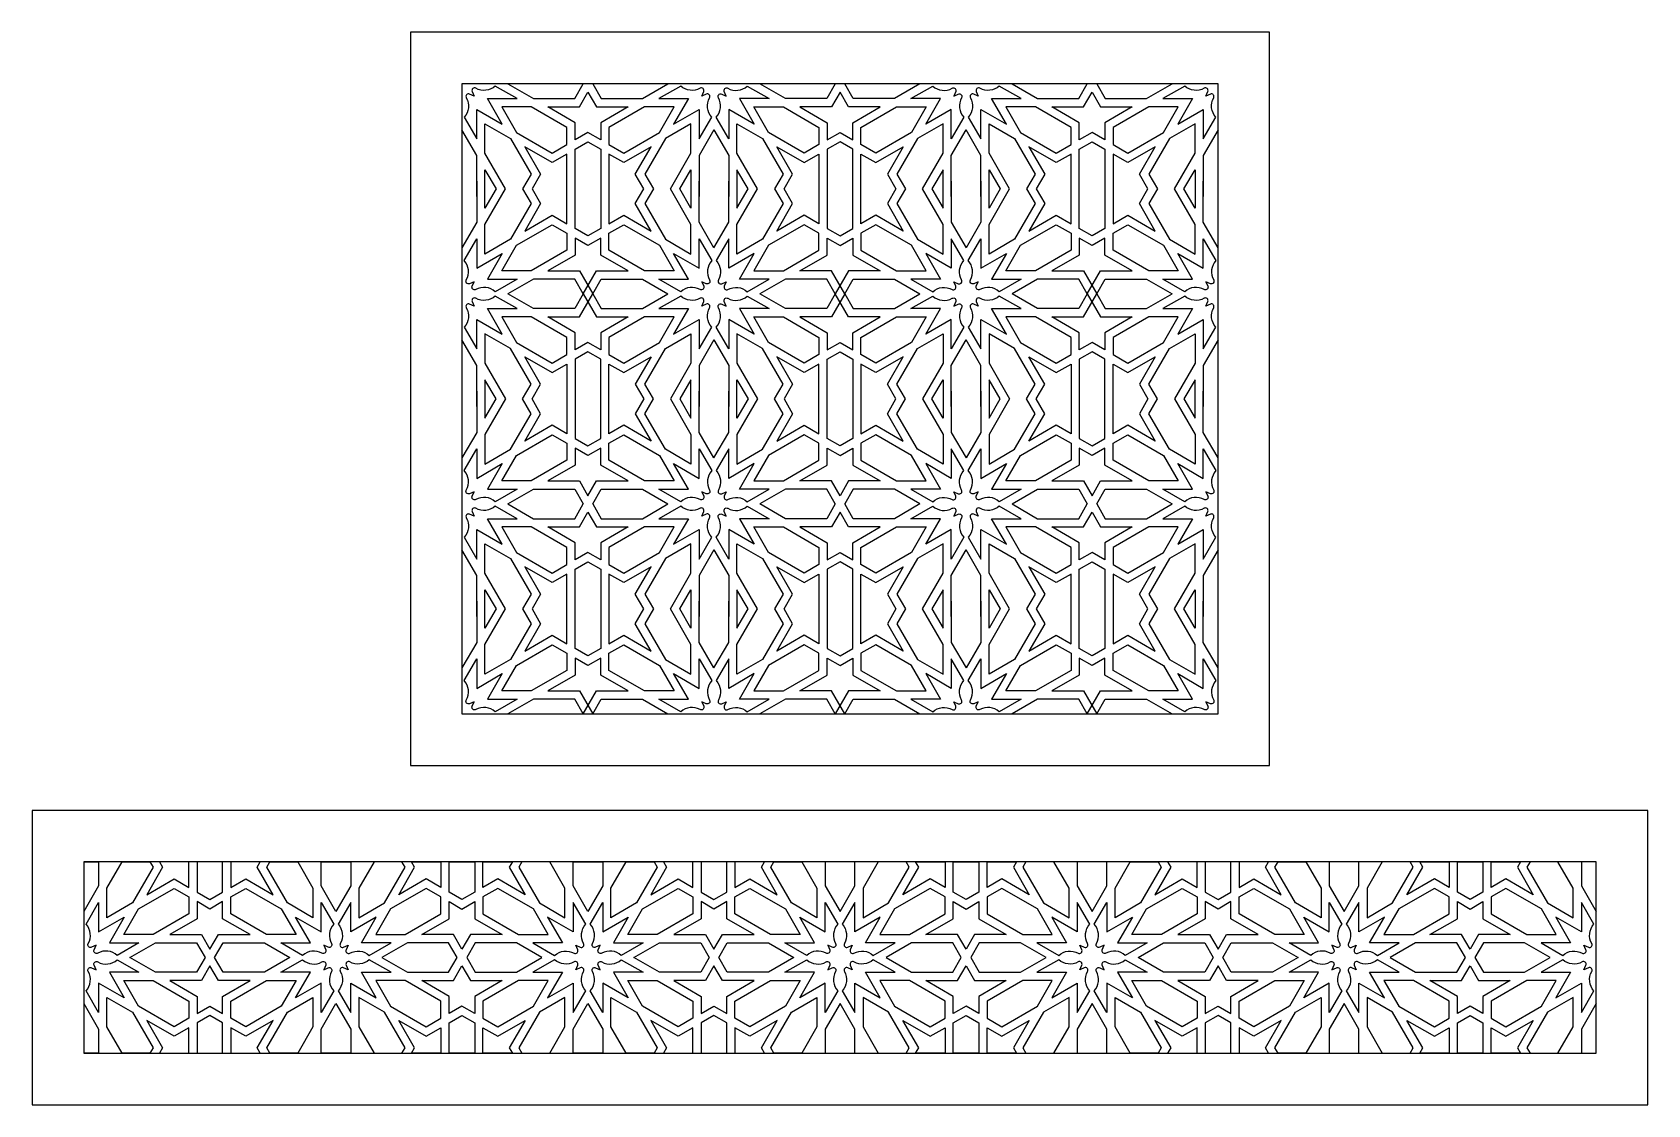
# Model space of a CAD drawing. Extents: x -96 to 531, y 193 to 609.
import ezdxf

# ---------------------------------------------------------------- set-up
doc = ezdxf.new("R2010")
doc.units = 0
doc.layers.get('0').update_dxf_attribs({"linetype": 'CONTINUOUS'})

msp = doc.modelspace()

# ---------------------------------------------------------------- linework, layer by layer
for points in [[(50.73, 324.45), (383.96, 324.45), (383.96, 608.8), (50.73, 608.8)], [(70.73, 344.45), (363.96, 344.45), (363.96, 588.8), (70.73, 588.8)], [(114.65, 573.75), (104.03, 579.88), (116.3, 579.88), (119.6, 585.6), (122.91, 579.88), (135.18, 579.88), (124.55, 573.75), (124.55, 567.14), (119.6, 569.99), (114.65, 567.14)], [(222.29, 573.75), (232.92, 579.88), (220.65, 579.88), (217.35, 585.6), (214.04, 579.88), (201.77, 579.88), (212.4, 573.75), (212.4, 567.14), (217.35, 569.99), (222.29, 567.14)], [(310.14, 573.75), (299.52, 579.88), (311.79, 579.88), (315.09, 585.6), (318.4, 579.88), (330.66, 579.88), (320.04, 573.75), (320.04, 567.14), (315.09, 569.99), (310.14, 567.14)], [(111.46, 571.9), (97.63, 579.88), (86.18, 579.88), (91.91, 569.97), (105.73, 561.99), (111.46, 565.29)], [(133.47, 561.99), (147.3, 569.97), (153.02, 579.88), (141.57, 579.88), (127.75, 571.9), (127.75, 565.29)], [(203.48, 561.99), (189.65, 569.97), (183.93, 579.88), (195.38, 579.88), (209.2, 571.9), (209.2, 565.29)], [(225.49, 571.9), (239.32, 579.88), (250.76, 579.88), (245.04, 569.97), (231.22, 561.99), (225.49, 565.29)], [(306.94, 571.9), (293.12, 579.88), (281.67, 579.88), (287.4, 569.97), (301.22, 561.99), (306.94, 565.29)], [(328.96, 561.99), (342.79, 569.97), (348.51, 579.88), (337.06, 579.88), (323.24, 571.9), (323.24, 565.29)], [(97.55, 553.8), (94.24, 548.08), (97.55, 542.35), (89.57, 528.53), (79.65, 522.81), (79.65, 534.25), (87.63, 548.08), (79.65, 561.9), (79.65, 573.35), (89.57, 567.63)], [(141.66, 553.8), (144.96, 548.08), (141.66, 542.35), (149.64, 528.53), (159.55, 522.81), (159.55, 534.25), (151.57, 548.08), (159.55, 561.9), (159.55, 573.35), (149.64, 567.63)], [(195.29, 553.8), (191.99, 548.08), (195.29, 542.35), (187.31, 528.53), (177.4, 522.81), (177.4, 534.25), (185.38, 548.08), (177.4, 561.9), (177.4, 573.35), (187.31, 567.63)], [(239.4, 553.8), (242.71, 548.08), (239.4, 542.35), (247.38, 528.53), (257.3, 522.81), (257.3, 534.25), (249.32, 548.08), (257.3, 561.9), (257.3, 573.35), (247.38, 567.63)], [(293.04, 553.8), (289.73, 548.08), (293.04, 542.35), (285.05, 528.53), (275.14, 522.81), (275.14, 534.25), (283.12, 548.08), (275.14, 561.9), (275.14, 573.35), (285.05, 567.63)], [(337.15, 553.8), (340.45, 548.08), (337.15, 542.35), (345.13, 528.53), (355.04, 522.81), (355.04, 534.25), (347.06, 548.08), (355.04, 561.9), (355.04, 573.35), (345.13, 567.63)], [(95.11, 564.43), (101.24, 553.8), (97.94, 548.08), (101.24, 542.35), (95.11, 531.73), (105.73, 537.86), (111.46, 534.56), (111.46, 561.6), (105.73, 558.29)], [(114.65, 563.44), (119.6, 566.3), (124.55, 563.44), (124.55, 532.71), (119.6, 529.86), (114.65, 532.71)], [(144.1, 564.43), (133.47, 558.29), (127.75, 561.6), (127.75, 534.56), (133.47, 537.86), (144.1, 531.73), (137.96, 542.35), (141.27, 548.08), (137.96, 553.8)], [(192.85, 564.43), (203.48, 558.29), (209.2, 561.6), (209.2, 534.56), (203.48, 537.86), (192.85, 531.73), (198.99, 542.35), (195.68, 548.08), (198.99, 553.8)], [(222.29, 563.44), (217.35, 566.3), (212.4, 563.44), (212.4, 532.71), (217.35, 529.86), (222.29, 532.71)], [(241.84, 564.43), (235.71, 553.8), (239.01, 548.08), (235.71, 542.35), (241.84, 531.73), (231.22, 537.86), (225.49, 534.56), (225.49, 561.6), (231.22, 558.29)], [(290.6, 564.43), (296.73, 553.8), (293.43, 548.08), (296.73, 542.35), (290.6, 531.73), (301.22, 537.86), (306.94, 534.56), (306.94, 561.6), (301.22, 558.29)], [(310.14, 563.44), (315.09, 566.3), (320.04, 563.44), (320.04, 532.71), (315.09, 529.86), (310.14, 532.71)], [(339.59, 564.43), (328.96, 558.29), (323.24, 561.6), (323.24, 534.56), (328.96, 537.86), (339.59, 531.73), (333.45, 542.35), (336.76, 548.08), (333.45, 553.8)], [(111.46, 530.87), (111.46, 524.26), (97.63, 516.28), (86.18, 516.28), (91.91, 526.19), (105.73, 534.17)], [(127.75, 524.26), (127.75, 530.87), (133.47, 534.17), (147.3, 526.19), (153.02, 516.28), (141.57, 516.28)], [(209.2, 524.26), (209.2, 530.87), (203.48, 534.17), (189.65, 526.19), (183.93, 516.28), (195.38, 516.28)], [(225.49, 530.87), (225.49, 524.26), (239.32, 516.28), (250.76, 516.28), (245.04, 526.19), (231.22, 534.17)], [(306.94, 530.87), (306.94, 524.26), (293.12, 516.28), (281.67, 516.28), (287.4, 526.19), (301.22, 534.17)], [(323.24, 524.26), (323.24, 530.87), (328.96, 534.17), (342.79, 526.19), (348.51, 516.28), (337.06, 516.28)], [(111.46, 483.84), (111.46, 490.45), (97.63, 498.43), (86.18, 498.43), (91.91, 488.52), (105.73, 480.54)], [(127.75, 490.45), (127.75, 483.84), (133.47, 480.54), (147.3, 488.52), (153.02, 498.43), (141.57, 498.43)], [(209.2, 490.45), (209.2, 483.84), (203.48, 480.54), (189.65, 488.52), (183.93, 498.43), (195.38, 498.43)], [(225.49, 483.84), (225.49, 490.45), (239.32, 498.43), (250.76, 498.43), (245.04, 488.52), (231.22, 480.54)], [(306.94, 483.84), (306.94, 490.45), (293.12, 498.43), (281.67, 498.43), (287.4, 488.52), (301.22, 480.54)], [(323.24, 490.45), (323.24, 483.84), (328.96, 480.54), (342.79, 488.52), (348.51, 498.43), (337.06, 498.43)], [(97.55, 460.9), (94.24, 466.63), (97.55, 472.35), (89.57, 486.18), (79.65, 491.9), (79.65, 480.45), (87.63, 466.63), (79.65, 452.8), (79.65, 441.36), (89.57, 447.08)], [(141.66, 460.9), (144.96, 466.63), (141.66, 472.35), (149.64, 486.18), (159.55, 491.9), (159.55, 480.45), (151.57, 466.63), (159.55, 452.8), (159.55, 441.36), (149.64, 447.08)], [(195.29, 460.9), (191.99, 466.63), (195.29, 472.35), (187.31, 486.18), (177.4, 491.9), (177.4, 480.45), (185.38, 466.63), (177.4, 452.8), (177.4, 441.36), (187.31, 447.08)], [(239.4, 460.9), (242.71, 466.63), (239.4, 472.35), (247.38, 486.18), (257.3, 491.9), (257.3, 480.45), (249.32, 466.63), (257.3, 452.8), (257.3, 441.36), (247.38, 447.08)], [(293.04, 460.9), (289.73, 466.63), (293.04, 472.35), (285.05, 486.18), (275.14, 491.9), (275.14, 480.45), (283.12, 466.63), (275.14, 452.8), (275.14, 441.36), (285.05, 447.08)], [(337.15, 460.9), (340.45, 466.63), (337.15, 472.35), (345.13, 486.18), (355.04, 491.9), (355.04, 480.45), (347.06, 466.63), (355.04, 452.8), (355.04, 441.36), (345.13, 447.08)], [(95.11, 450.28), (101.24, 460.9), (97.94, 466.63), (101.24, 472.35), (95.11, 482.98), (105.73, 476.84), (111.46, 480.15), (111.46, 453.11), (105.73, 456.41)], [(114.65, 451.26), (119.6, 448.41), (124.55, 451.26), (124.55, 481.99), (119.6, 484.85), (114.65, 481.99)], [(144.1, 450.28), (133.47, 456.41), (127.75, 453.11), (127.75, 480.15), (133.47, 476.84), (144.1, 482.98), (137.96, 472.35), (141.27, 466.63), (137.96, 460.9)], [(192.85, 450.28), (203.48, 456.41), (209.2, 453.11), (209.2, 480.15), (203.48, 476.84), (192.85, 482.98), (198.99, 472.35), (195.68, 466.63), (198.99, 460.9)], [(222.29, 451.26), (217.35, 448.41), (212.4, 451.26), (212.4, 481.99), (217.35, 484.85), (222.29, 481.99)], [(241.84, 450.28), (235.71, 460.9), (239.01, 466.63), (235.71, 472.35), (241.84, 482.98), (231.22, 476.84), (225.49, 480.15), (225.49, 453.11), (231.22, 456.41)], [(290.6, 450.28), (296.73, 460.9), (293.43, 466.63), (296.73, 472.35), (290.6, 482.98), (301.22, 476.84), (306.94, 480.15), (306.94, 453.11), (301.22, 456.41)], [(310.14, 451.26), (315.09, 448.41), (320.04, 451.26), (320.04, 481.99), (315.09, 484.85), (310.14, 481.99)], [(339.59, 450.28), (328.96, 456.41), (323.24, 453.11), (323.24, 480.15), (328.96, 476.84), (339.59, 482.98), (333.45, 472.35), (336.76, 466.63), (333.45, 460.9)], [(111.46, 442.81), (97.63, 434.83), (86.18, 434.83), (91.91, 444.74), (105.73, 452.72), (111.46, 449.42)], [(133.47, 452.72), (147.3, 444.74), (153.02, 434.83), (141.57, 434.83), (127.75, 442.81), (127.75, 449.42)], [(203.48, 452.72), (189.65, 444.74), (183.93, 434.83), (195.38, 434.83), (209.2, 442.81), (209.2, 449.42)], [(225.49, 442.81), (239.32, 434.83), (250.76, 434.83), (245.04, 444.74), (231.22, 452.72), (225.49, 449.42)], [(306.94, 442.81), (293.12, 434.83), (281.67, 434.83), (287.4, 444.74), (301.22, 452.72), (306.94, 449.42)], [(328.96, 452.72), (342.79, 444.74), (348.51, 434.83), (337.06, 434.83), (323.24, 442.81), (323.24, 449.42)], [(114.65, 440.96), (104.03, 434.83), (116.3, 434.83), (119.6, 429.1), (122.91, 434.83), (135.18, 434.83), (124.55, 440.96), (124.55, 447.57), (119.6, 444.71), (114.65, 447.57)], [(222.29, 440.96), (232.92, 434.83), (220.65, 434.83), (217.35, 429.1), (214.04, 434.83), (201.77, 434.83), (212.4, 440.96), (212.4, 447.57), (217.35, 444.71), (222.29, 447.57)], [(310.14, 440.96), (299.52, 434.83), (311.79, 434.83), (315.09, 429.1), (318.4, 434.83), (330.66, 434.83), (320.04, 440.96), (320.04, 447.57), (315.09, 444.71), (310.14, 447.57)], [(114.65, 410.85), (104.03, 416.98), (116.3, 416.98), (119.6, 422.7), (122.91, 416.98), (135.18, 416.98), (124.55, 410.85), (124.55, 404.24), (119.6, 407.09), (114.65, 404.24)], [(222.29, 410.85), (232.92, 416.98), (220.65, 416.98), (217.35, 422.7), (214.04, 416.98), (201.77, 416.98), (212.4, 410.85), (212.4, 404.24), (217.35, 407.09), (222.29, 404.24)], [(310.14, 410.85), (299.52, 416.98), (311.79, 416.98), (315.09, 422.7), (318.4, 416.98), (330.66, 416.98), (320.04, 410.85), (320.04, 404.24), (315.09, 407.09), (310.14, 404.24)], [(111.46, 409), (97.63, 416.98), (86.18, 416.98), (91.91, 407.07), (105.73, 399.09), (111.46, 402.39)], [(133.47, 399.09), (147.3, 407.07), (153.02, 416.98), (141.57, 416.98), (127.75, 409), (127.75, 402.39)], [(203.48, 399.09), (189.65, 407.07), (183.93, 416.98), (195.38, 416.98), (209.2, 409), (209.2, 402.39)], [(225.49, 409), (239.32, 416.98), (250.76, 416.98), (245.04, 407.07), (231.22, 399.09), (225.49, 402.39)], [(306.94, 409), (293.12, 416.98), (281.67, 416.98), (287.4, 407.07), (301.22, 399.09), (306.94, 402.39)], [(328.96, 399.09), (342.79, 407.07), (348.51, 416.98), (337.06, 416.98), (323.24, 409), (323.24, 402.39)], [(97.55, 390.9), (94.24, 385.18), (97.55, 379.45), (89.57, 365.63), (79.65, 359.91), (79.65, 371.35), (87.63, 385.18), (79.65, 399), (79.65, 410.45), (89.57, 404.73)], [(141.66, 390.9), (144.96, 385.18), (141.66, 379.45), (149.64, 365.63), (159.55, 359.91), (159.55, 371.35), (151.57, 385.18), (159.55, 399), (159.55, 410.45), (149.64, 404.73)], [(195.29, 390.9), (191.99, 385.18), (195.29, 379.45), (187.31, 365.63), (177.4, 359.91), (177.4, 371.35), (185.38, 385.18), (177.4, 399), (177.4, 410.45), (187.31, 404.73)], [(239.4, 390.9), (242.71, 385.18), (239.4, 379.45), (247.38, 365.63), (257.3, 359.91), (257.3, 371.35), (249.32, 385.18), (257.3, 399), (257.3, 410.45), (247.38, 404.73)], [(293.04, 390.9), (289.73, 385.18), (293.04, 379.45), (285.05, 365.63), (275.14, 359.91), (275.14, 371.35), (283.12, 385.18), (275.14, 399), (275.14, 410.45), (285.05, 404.73)], [(337.15, 390.9), (340.45, 385.18), (337.15, 379.45), (345.13, 365.63), (355.04, 359.91), (355.04, 371.35), (347.06, 385.18), (355.04, 399), (355.04, 410.45), (345.13, 404.73)], [(95.11, 401.53), (101.24, 390.9), (97.94, 385.18), (101.24, 379.45), (95.11, 368.83), (105.73, 374.96), (111.46, 371.66), (111.46, 398.7), (105.73, 395.39)], [(114.65, 400.54), (119.6, 403.4), (124.55, 400.54), (124.55, 369.81), (119.6, 366.96), (114.65, 369.81)], [(144.1, 401.53), (133.47, 395.39), (127.75, 398.7), (127.75, 371.66), (133.47, 374.96), (144.1, 368.83), (137.96, 379.45), (141.27, 385.18), (137.96, 390.9)], [(192.85, 401.53), (203.48, 395.39), (209.2, 398.7), (209.2, 371.66), (203.48, 374.96), (192.85, 368.83), (198.99, 379.45), (195.68, 385.18), (198.99, 390.9)], [(222.29, 400.54), (217.35, 403.4), (212.4, 400.54), (212.4, 369.81), (217.35, 366.96), (222.29, 369.81)], [(241.84, 401.53), (235.71, 390.9), (239.01, 385.18), (235.71, 379.45), (241.84, 368.83), (231.22, 374.96), (225.49, 371.66), (225.49, 398.7), (231.22, 395.39)], [(290.6, 401.53), (296.73, 390.9), (293.43, 385.18), (296.73, 379.45), (290.6, 368.83), (301.22, 374.96), (306.94, 371.66), (306.94, 398.7), (301.22, 395.39)], [(310.14, 400.54), (315.09, 403.4), (320.04, 400.54), (320.04, 369.81), (315.09, 366.96), (310.14, 369.81)], [(339.59, 401.53), (328.96, 395.39), (323.24, 398.7), (323.24, 371.66), (328.96, 374.96), (339.59, 368.83), (333.45, 379.45), (336.76, 385.18), (333.45, 390.9)], [(111.46, 367.97), (111.46, 361.36), (97.63, 353.38), (86.18, 353.38), (91.91, 363.29), (105.73, 371.27)], [(127.75, 361.36), (127.75, 367.97), (133.47, 371.27), (147.3, 363.29), (153.02, 353.38), (141.57, 353.38)], [(209.2, 361.36), (209.2, 367.97), (203.48, 371.27), (189.65, 363.29), (183.93, 353.38), (195.38, 353.38)], [(225.49, 367.97), (225.49, 361.36), (239.32, 353.38), (250.76, 353.38), (245.04, 363.29), (231.22, 371.27)], [(306.94, 367.97), (306.94, 361.36), (293.12, 353.38), (281.67, 353.38), (287.4, 363.29), (301.22, 371.27)], [(323.24, 361.36), (323.24, 367.97), (328.96, 371.27), (342.79, 363.29), (348.51, 353.38), (337.06, 353.38)], [(-95.89, 192.91), (530.58, 192.91), (530.58, 307.06), (-95.89, 307.06)], [(-75.89, 212.91), (510.58, 212.91), (510.58, 287.06), (-75.89, 287.06)], [(-50.27, 287.06), (-49.07, 284.99), (-57.05, 271.16), (-66.96, 265.44), (-66.96, 276.89), (-61.09, 287.06)], [(-35.16, 277.19), (-35.16, 287.06), (-46.57, 287.06), (-45.38, 284.99), (-51.51, 274.36), (-40.88, 280.5)], [(-27.01, 272.49), (-22.07, 275.35), (-22.07, 287.06), (-31.96, 287.06), (-31.96, 275.35)], [(-7.46, 287.06), (-18.87, 287.06), (-18.87, 277.19), (-13.14, 280.5), (-2.52, 274.36), (-8.65, 284.99)], [(7.06, 287.06), (12.94, 276.89), (12.94, 265.44), (3.02, 271.16), (-4.96, 284.99), (-3.76, 287.06)], [(21.86, 267.83), (16.13, 277.74), (16.13, 287.06), (27.58, 287.06), (27.58, 277.74)], [(36.65, 287.06), (30.78, 276.89), (30.78, 265.44), (40.69, 271.16), (48.68, 284.99), (47.48, 287.06)], [(51.17, 287.06), (62.58, 287.06), (62.58, 277.19), (56.86, 280.5), (46.23, 274.36), (52.37, 284.99)], [(70.73, 272.49), (65.78, 275.35), (65.78, 287.06), (75.68, 287.06), (75.68, 275.35)], [(78.88, 277.19), (78.88, 287.06), (90.29, 287.06), (89.09, 284.99), (95.23, 274.36), (84.6, 280.5)], [(104.81, 287.06), (93.98, 287.06), (92.79, 284.99), (100.77, 271.16), (110.68, 265.44), (110.68, 276.89)], [(125.33, 287.06), (125.33, 277.74), (119.6, 267.83), (113.88, 277.74), (113.88, 287.06)], [(134.4, 287.06), (145.22, 287.06), (146.42, 284.99), (138.44, 271.16), (128.52, 265.44), (128.52, 276.89)], [(160.33, 277.19), (160.33, 287.06), (148.92, 287.06), (150.11, 284.99), (143.98, 274.36), (154.6, 280.5)], [(168.47, 272.49), (173.42, 275.35), (173.42, 287.06), (163.53, 287.06), (163.53, 275.35)], [(188.03, 287.06), (176.62, 287.06), (176.62, 277.19), (182.35, 280.5), (192.97, 274.36), (186.84, 284.99)], [(202.55, 287.06), (208.42, 276.89), (208.42, 265.44), (198.51, 271.16), (190.53, 284.99), (191.73, 287.06)], [(217.35, 267.83), (223.07, 277.74), (223.07, 287.06), (211.62, 287.06), (211.62, 277.74)], [(232.14, 287.06), (226.27, 276.89), (226.27, 265.44), (236.18, 271.16), (244.16, 284.99), (242.97, 287.06)], [(246.66, 287.06), (258.07, 287.06), (258.07, 277.19), (252.35, 280.5), (241.72, 274.36), (247.86, 284.99)], [(266.22, 272.49), (261.27, 275.35), (261.27, 287.06), (271.17, 287.06), (271.17, 275.35)], [(274.37, 277.19), (274.37, 287.06), (285.78, 287.06), (284.58, 284.99), (290.71, 274.36), (280.09, 280.5)], [(300.3, 287.06), (289.47, 287.06), (288.27, 284.99), (296.26, 271.16), (306.17, 265.44), (306.17, 276.89)], [(309.37, 287.06), (309.37, 277.74), (315.09, 267.83), (320.81, 277.74), (320.81, 287.06)], [(340.71, 287.06), (341.91, 284.99), (333.93, 271.16), (324.01, 265.44), (324.01, 276.89), (329.89, 287.06)], [(355.82, 277.19), (355.82, 287.06), (344.41, 287.06), (345.6, 284.99), (339.47, 274.36), (350.09, 280.5)], [(363.96, 272.49), (368.91, 275.35), (368.91, 287.06), (359.02, 287.06), (359.02, 275.35)], [(383.52, 287.06), (372.11, 287.06), (372.11, 277.19), (377.83, 280.5), (388.46, 274.36), (382.32, 284.99)], [(398.04, 287.06), (403.91, 276.89), (403.91, 265.44), (394, 271.16), (386.02, 284.99), (387.22, 287.06)], [(412.84, 267.83), (418.56, 277.74), (418.56, 287.06), (407.11, 287.06), (407.11, 277.74)], [(438.46, 287.06), (427.63, 287.06), (421.76, 276.89), (421.76, 265.44), (431.67, 271.16), (439.65, 284.99)], [(442.15, 287.06), (453.56, 287.06), (453.56, 277.19), (447.84, 280.5), (437.21, 274.36), (443.35, 284.99)], [(461.71, 272.49), (456.76, 275.35), (456.76, 287.06), (466.66, 287.06), (466.66, 275.35)], [(469.85, 277.19), (469.85, 287.06), (481.27, 287.06), (480.07, 284.99), (486.2, 274.36), (475.58, 280.5)], [(495.78, 287.06), (484.96, 287.06), (483.76, 284.99), (491.74, 271.16), (501.66, 265.44), (501.66, 276.89)], [(-35.16, 273.5), (-35.16, 266.89), (-48.99, 258.91), (-60.43, 258.91), (-54.71, 268.82), (-40.88, 276.8)], [(-18.87, 273.5), (-13.14, 276.8), (0.68, 268.82), (6.4, 258.91), (-5.04, 258.91), (-18.87, 266.89)], [(62.58, 273.5), (56.86, 276.8), (43.04, 268.82), (37.31, 258.91), (48.76, 258.91), (62.58, 266.89)], [(78.88, 273.5), (78.88, 266.89), (92.7, 258.91), (104.15, 258.91), (98.43, 268.82), (84.6, 276.8)], [(160.33, 273.5), (160.33, 266.89), (146.5, 258.91), (135.06, 258.91), (140.78, 268.82), (154.6, 276.8)], [(176.62, 273.5), (182.35, 276.8), (196.17, 268.82), (201.89, 258.91), (190.45, 258.91), (176.62, 266.89)], [(258.07, 273.5), (252.35, 276.8), (238.52, 268.82), (232.8, 258.91), (244.25, 258.91), (258.07, 266.89)], [(274.37, 273.5), (274.37, 266.89), (288.19, 258.91), (299.64, 258.91), (293.91, 268.82), (280.09, 276.8)], [(355.82, 273.5), (355.82, 266.89), (341.99, 258.91), (330.55, 258.91), (336.27, 268.82), (350.09, 276.8)], [(372.11, 273.5), (377.83, 276.8), (391.66, 268.82), (397.38, 258.91), (385.93, 258.91), (372.11, 266.89)], [(453.56, 273.5), (447.84, 276.8), (434.01, 268.82), (428.29, 258.91), (439.74, 258.91), (453.56, 266.89)], [(469.85, 273.5), (469.85, 266.89), (483.68, 258.91), (495.13, 258.91), (489.4, 268.82), (475.58, 276.8)], [(-27.01, 268.8), (-31.96, 271.65), (-31.96, 265.04), (-42.59, 258.91), (-30.32, 258.91), (-27.01, 253.19), (-23.71, 258.91), (-11.44, 258.91), (-22.07, 265.04), (-22.07, 271.65)], [(70.73, 268.8), (75.68, 271.65), (75.68, 265.04), (86.3, 258.91), (74.03, 258.91), (70.73, 253.19), (67.43, 258.91), (55.16, 258.91), (65.78, 265.04), (65.78, 271.65)], [(168.47, 268.8), (163.53, 271.65), (163.53, 265.04), (152.9, 258.91), (165.17, 258.91), (168.47, 253.19), (171.78, 258.91), (184.05, 258.91), (173.42, 265.04), (173.42, 271.65)], [(266.22, 268.8), (271.17, 271.65), (271.17, 265.04), (281.79, 258.91), (269.52, 258.91), (266.22, 253.19), (262.91, 258.91), (250.65, 258.91), (261.27, 265.04), (261.27, 271.65)], [(363.96, 268.8), (359.02, 271.65), (359.02, 265.04), (348.39, 258.91), (360.66, 258.91), (363.96, 253.19), (367.27, 258.91), (379.54, 258.91), (368.91, 265.04), (368.91, 271.65)], [(461.71, 268.8), (466.66, 271.65), (466.66, 265.04), (477.28, 258.91), (465.01, 258.91), (461.71, 253.19), (458.4, 258.91), (446.13, 258.91), (456.76, 265.04), (456.76, 271.65)], [(-48.13, 255.71), (-32.17, 255.71), (-28.86, 249.99), (-32.17, 244.26), (-48.13, 244.26), (-58.04, 249.99)], [(-5.9, 244.26), (-21.86, 244.26), (-25.17, 249.99), (-21.86, 255.71), (-5.9, 255.71), (4.01, 249.99)], [(49.62, 244.26), (65.58, 244.26), (68.88, 249.99), (65.58, 255.71), (49.62, 255.71), (39.7, 249.99)], [(91.84, 255.71), (75.88, 255.71), (72.58, 249.99), (75.88, 244.26), (91.84, 244.26), (101.76, 249.99)], [(147.36, 255.71), (163.32, 255.71), (166.63, 249.99), (163.32, 244.26), (147.36, 244.26), (137.45, 249.99)], [(189.59, 244.26), (173.63, 244.26), (170.32, 249.99), (173.63, 255.71), (189.59, 255.71), (199.5, 249.99)], [(245.1, 244.26), (261.07, 244.26), (264.37, 249.99), (261.07, 255.71), (245.1, 255.71), (235.19, 249.99)], [(287.33, 255.71), (271.37, 255.71), (268.07, 249.99), (271.37, 244.26), (287.33, 244.26), (297.25, 249.99)], [(342.85, 255.71), (358.81, 255.71), (362.12, 249.99), (358.81, 244.26), (342.85, 244.26), (332.94, 249.99)], [(385.08, 244.26), (369.11, 244.26), (365.81, 249.99), (369.11, 255.71), (385.08, 255.71), (394.99, 249.99)], [(440.59, 244.26), (456.56, 244.26), (459.86, 249.99), (456.56, 255.71), (440.59, 255.71), (430.68, 249.99)], [(482.82, 255.71), (466.86, 255.71), (463.55, 249.99), (466.86, 244.26), (482.82, 244.26), (492.74, 249.99)], [(-27.01, 231.18), (-22.07, 228.32), (-22.07, 234.93), (-11.44, 241.06), (-23.71, 241.06), (-27.01, 246.79), (-30.32, 241.06), (-42.59, 241.06), (-31.96, 234.93), (-31.96, 228.32)], [(70.73, 231.18), (65.78, 228.32), (65.78, 234.93), (55.16, 241.06), (67.43, 241.06), (70.73, 246.79), (74.03, 241.06), (86.3, 241.06), (75.68, 234.93), (75.68, 228.32)], [(168.47, 231.18), (173.42, 228.32), (173.42, 234.93), (184.05, 241.06), (171.78, 241.06), (168.47, 246.79), (165.17, 241.06), (152.9, 241.06), (163.53, 234.93), (163.53, 228.32)], [(266.22, 231.18), (261.27, 228.32), (261.27, 234.93), (250.65, 241.06), (262.91, 241.06), (266.22, 246.79), (269.52, 241.06), (281.79, 241.06), (271.17, 234.93), (271.17, 228.32)], [(363.96, 231.18), (368.91, 228.32), (368.91, 234.93), (379.54, 241.06), (367.27, 241.06), (363.96, 246.79), (360.66, 241.06), (348.39, 241.06), (359.02, 234.93), (359.02, 228.32)], [(461.71, 231.18), (456.76, 228.32), (456.76, 234.93), (446.13, 241.06), (458.4, 241.06), (461.71, 246.79), (465.01, 241.06), (477.28, 241.06), (466.66, 234.93), (466.66, 228.32)], [(-35.16, 226.47), (-40.88, 223.17), (-54.71, 231.15), (-60.43, 241.06), (-48.99, 241.06), (-35.16, 233.08)], [(-18.87, 226.47), (-18.87, 233.08), (-5.04, 241.06), (6.4, 241.06), (0.68, 231.15), (-13.14, 223.17)], [(62.58, 226.47), (62.58, 233.08), (48.76, 241.06), (37.31, 241.06), (43.04, 231.15), (56.86, 223.17)], [(78.88, 226.47), (84.6, 223.17), (98.43, 231.15), (104.15, 241.06), (92.7, 241.06), (78.88, 233.08)], [(160.33, 226.47), (154.6, 223.17), (140.78, 231.15), (135.06, 241.06), (146.5, 241.06), (160.33, 233.08)], [(176.62, 226.47), (176.62, 233.08), (190.45, 241.06), (201.89, 241.06), (196.17, 231.15), (182.35, 223.17)], [(258.07, 226.47), (258.07, 233.08), (244.25, 241.06), (232.8, 241.06), (238.52, 231.15), (252.35, 223.17)], [(274.37, 226.47), (280.09, 223.17), (293.91, 231.15), (299.64, 241.06), (288.19, 241.06), (274.37, 233.08)], [(355.82, 226.47), (350.09, 223.17), (336.27, 231.15), (330.55, 241.06), (341.99, 241.06), (355.82, 233.08)], [(372.11, 226.47), (372.11, 233.08), (385.93, 241.06), (397.38, 241.06), (391.66, 231.15), (377.83, 223.17)], [(453.56, 226.47), (453.56, 233.08), (439.74, 241.06), (428.29, 241.06), (434.01, 231.15), (447.84, 223.17)], [(469.85, 226.47), (475.58, 223.17), (489.4, 231.15), (495.13, 241.06), (483.68, 241.06), (469.85, 233.08)], [(-61.09, 212.91), (-66.96, 223.09), (-66.96, 234.53), (-57.05, 228.81), (-49.07, 214.98), (-50.27, 212.91)], [(-3.76, 212.91), (-4.96, 214.98), (3.02, 228.81), (12.94, 234.53), (12.94, 223.09), (7.06, 212.91)], [(16.13, 212.91), (16.13, 222.23), (21.86, 232.14), (27.58, 222.23), (27.58, 212.91)], [(47.48, 212.91), (48.68, 214.98), (40.69, 228.81), (30.78, 234.53), (30.78, 223.09), (36.65, 212.91)], [(104.81, 212.91), (110.68, 223.09), (110.68, 234.53), (100.77, 228.81), (92.79, 214.98), (93.98, 212.91)], [(119.6, 232.14), (125.33, 222.23), (125.33, 212.91), (113.88, 212.91), (113.88, 222.23)], [(134.4, 212.91), (128.52, 223.09), (128.52, 234.53), (138.44, 228.81), (146.42, 214.98), (145.22, 212.91)], [(191.73, 212.91), (190.53, 214.98), (198.51, 228.81), (208.42, 234.53), (208.42, 223.09), (202.55, 212.91)], [(223.07, 212.91), (223.07, 222.23), (217.35, 232.14), (211.62, 222.23), (211.62, 212.91)], [(242.97, 212.91), (244.16, 214.98), (236.18, 228.81), (226.27, 234.53), (226.27, 223.09), (232.14, 212.91)], [(300.3, 212.91), (306.17, 223.09), (306.17, 234.53), (296.26, 228.81), (288.27, 214.98), (289.47, 212.91)], [(315.09, 232.14), (309.37, 222.23), (309.37, 212.91), (320.81, 212.91), (320.81, 222.23)], [(329.89, 212.91), (324.01, 223.09), (324.01, 234.53), (333.93, 228.81), (341.91, 214.98), (340.71, 212.91)], [(398.04, 212.91), (387.22, 212.91), (386.02, 214.98), (394, 228.81), (403.91, 234.53), (403.91, 223.09)], [(418.56, 212.91), (418.56, 222.23), (412.84, 232.14), (407.11, 222.23), (407.11, 212.91)], [(427.63, 212.91), (438.46, 212.91), (439.65, 214.98), (431.67, 228.81), (421.76, 234.53), (421.76, 223.09)], [(495.78, 212.91), (501.66, 223.09), (501.66, 234.53), (491.74, 228.81), (483.76, 214.98), (484.96, 212.91)], [(-46.57, 212.91), (-35.16, 212.91), (-35.16, 222.78), (-40.88, 219.48), (-51.51, 225.61), (-45.38, 214.98)], [(-27.01, 227.48), (-31.96, 224.63), (-31.96, 212.91), (-22.07, 212.91), (-22.07, 224.63)], [(-18.87, 222.78), (-18.87, 212.91), (-7.46, 212.91), (-8.65, 214.98), (-2.52, 225.61), (-13.14, 219.48)], [(62.58, 222.78), (62.58, 212.91), (51.17, 212.91), (52.37, 214.98), (46.23, 225.61), (56.86, 219.48)], [(70.73, 227.48), (75.68, 224.63), (75.68, 212.91), (65.78, 212.91), (65.78, 224.63)], [(90.29, 212.91), (78.88, 212.91), (78.88, 222.78), (84.6, 219.48), (95.23, 225.61), (89.09, 214.98)], [(148.92, 212.91), (160.33, 212.91), (160.33, 222.78), (154.6, 219.48), (143.98, 225.61), (150.11, 214.98)], [(168.47, 227.48), (163.53, 224.63), (163.53, 212.91), (173.42, 212.91), (173.42, 224.63)], [(176.62, 212.91), (188.03, 212.91), (186.84, 214.98), (192.97, 225.61), (182.35, 219.48), (176.62, 222.78)], [(258.07, 212.91), (246.66, 212.91), (247.86, 214.98), (241.72, 225.61), (252.35, 219.48), (258.07, 222.78)], [(266.22, 227.48), (271.17, 224.63), (271.17, 212.91), (261.27, 212.91), (261.27, 224.63)], [(285.78, 212.91), (274.37, 212.91), (274.37, 222.78), (280.09, 219.48), (290.71, 225.61), (284.58, 214.98)], [(344.41, 212.91), (355.82, 212.91), (355.82, 222.78), (350.09, 219.48), (339.47, 225.61), (345.6, 214.98)], [(363.96, 227.48), (359.02, 224.63), (359.02, 212.91), (368.91, 212.91), (368.91, 224.63)], [(372.11, 212.91), (383.52, 212.91), (382.32, 214.98), (388.46, 225.61), (377.83, 219.48), (372.11, 222.78)], [(453.56, 212.91), (442.15, 212.91), (443.35, 214.98), (437.21, 225.61), (447.84, 219.48), (453.56, 222.78)], [(461.71, 227.48), (466.66, 224.63), (466.66, 212.91), (456.76, 212.91), (456.76, 224.63)], [(481.27, 212.91), (469.85, 212.91), (469.85, 222.78), (475.58, 219.48), (486.2, 225.61), (480.07, 214.98)]]:
    msp.add_lwpolyline(points, close=True)
for points in [[(72.43, 583.4, -0.323696), (71.58, 575.89), (76.45, 567.44), (76.45, 578.89), (86.37, 573.17), (80.64, 583.08), (92.09, 583.08), (83.64, 587.96, -0.323696), (76.13, 587.1, 0.720295), (74.7, 585.81), (75.47, 584.07), (73.72, 584.83, 0.720295)], [(167.63, 575.89, -0.323696), (166.78, 583.4, 0.720295), (165.48, 584.83), (163.74, 584.07), (164.5, 585.81, 0.720295), (163.08, 587.1, -0.323696), (155.56, 587.96), (147.12, 583.08), (158.56, 583.08), (152.84, 573.17), (162.75, 578.89), (162.75, 567.44)], [(169.32, 575.89, 0.323696), (170.17, 583.4, -0.720295), (171.46, 584.83), (173.21, 584.07), (172.45, 585.81, -0.720295), (173.87, 587.1, 0.323696), (181.39, 587.96), (189.83, 583.08), (178.39, 583.08), (184.11, 573.17), (174.2, 578.89), (174.2, 567.44)], [(264.52, 583.4, 0.323696), (265.37, 575.89), (260.5, 567.44), (260.5, 578.89), (250.58, 573.17), (256.31, 583.08), (244.86, 583.08), (253.31, 587.96, 0.323696), (260.82, 587.1, -0.720295), (262.25, 585.81), (261.48, 584.07), (263.23, 584.83, -0.720295)], [(267.92, 583.4, -0.323696), (267.06, 575.89), (271.94, 567.44), (271.94, 578.89), (281.86, 573.17), (276.13, 583.08), (287.58, 583.08), (279.13, 587.96, -0.323696), (271.62, 587.1, 0.720295), (270.19, 585.81), (270.96, 584.07), (269.21, 584.83, 0.720295)], [(363.12, 575.89, -0.323696), (362.26, 583.4, 0.720295), (360.97, 584.83), (359.23, 584.07), (359.99, 585.81, 0.720295), (358.56, 587.1, -0.323696), (351.05, 587.96), (342.6, 583.08), (354.05, 583.08), (348.33, 573.17), (358.24, 578.89), (358.24, 567.44)], [(72.43, 512.75, 0.323696), (71.58, 520.26), (76.45, 528.71), (76.45, 517.27), (86.37, 522.99), (80.64, 513.08), (92.09, 513.08), (83.64, 508.2, 0.323696), (76.13, 509.05, -0.720295), (74.7, 510.34), (75.47, 512.09), (73.72, 511.32, -0.720295)], [(167.63, 520.26, 0.323696), (166.78, 512.75, -0.720295), (165.48, 511.32), (163.74, 512.09), (164.5, 510.34, -0.720295), (163.08, 509.05, 0.323696), (155.56, 508.2), (147.12, 513.08), (158.56, 513.08), (152.84, 522.99), (162.75, 517.27), (162.75, 528.71)], [(169.32, 520.26, -0.323696), (170.17, 512.75, 0.720295), (171.46, 511.32), (173.21, 512.09), (172.45, 510.34, 0.720295), (173.87, 509.05, -0.323696), (181.39, 508.2), (189.83, 513.08), (178.39, 513.08), (184.11, 522.99), (174.2, 517.27), (174.2, 528.71)], [(264.52, 512.75, -0.323696), (265.37, 520.26), (260.5, 528.71), (260.5, 517.27), (250.58, 522.99), (256.31, 513.08), (244.86, 513.08), (253.31, 508.2, -0.323696), (260.82, 509.05, 0.720295), (262.25, 510.34), (261.48, 512.09), (263.23, 511.32, 0.720295)], [(267.92, 512.75, 0.323696), (267.06, 520.26), (271.94, 528.71), (271.94, 517.27), (281.86, 522.99), (276.13, 513.08), (287.58, 513.08), (279.13, 508.2, 0.323696), (271.62, 509.05, -0.720295), (270.19, 510.34), (270.96, 512.09), (269.21, 511.32, -0.720295)], [(363.12, 520.26, 0.323696), (362.26, 512.75, -0.720295), (360.97, 511.32), (359.23, 512.09), (359.99, 510.34, -0.720295), (358.56, 509.05, 0.323696), (351.05, 508.2), (342.6, 513.08), (354.05, 513.08), (348.33, 522.99), (358.24, 517.27), (358.24, 528.71)], [(72.43, 501.95, -0.323696), (71.58, 494.44), (76.45, 485.99), (76.45, 497.44), (86.37, 491.72), (80.64, 501.63), (92.09, 501.63), (83.64, 506.51, -0.323696), (76.13, 505.65, 0.720295), (74.7, 504.36), (75.47, 502.62), (73.72, 503.38, 0.720295)], [(167.63, 494.44, -0.323696), (166.78, 501.95, 0.720295), (165.48, 503.38), (163.74, 502.62), (164.5, 504.36, 0.720295), (163.08, 505.65, -0.323696), (155.56, 506.51), (147.12, 501.63), (158.56, 501.63), (152.84, 491.72), (162.75, 497.44), (162.75, 485.99)], [(169.32, 494.44, 0.323696), (170.17, 501.95, -0.720295), (171.46, 503.38), (173.21, 502.62), (172.45, 504.36, -0.720295), (173.87, 505.65, 0.323696), (181.39, 506.51), (189.83, 501.63), (178.39, 501.63), (184.11, 491.72), (174.2, 497.44), (174.2, 485.99)], [(264.52, 501.95, 0.323696), (265.37, 494.44), (260.5, 485.99), (260.5, 497.44), (250.58, 491.72), (256.31, 501.63), (244.86, 501.63), (253.31, 506.51, 0.323696), (260.82, 505.65, -0.720295), (262.25, 504.36), (261.48, 502.62), (263.23, 503.38, -0.720295)], [(267.92, 501.95, -0.323696), (267.06, 494.44), (271.94, 485.99), (271.94, 497.44), (281.86, 491.72), (276.13, 501.63), (287.58, 501.63), (279.13, 506.51, -0.323696), (271.62, 505.65, 0.720295), (270.19, 504.36), (270.96, 502.62), (269.21, 503.38, 0.720295)], [(363.12, 494.44, -0.323696), (362.26, 501.95, 0.720295), (360.97, 503.38), (359.23, 502.62), (359.99, 504.36, 0.720295), (358.56, 505.65, -0.323696), (351.05, 506.51), (342.6, 501.63), (354.05, 501.63), (348.33, 491.72), (358.24, 497.44), (358.24, 485.99)], [(72.43, 431.3, 0.323696), (71.58, 438.81), (76.45, 447.26), (76.45, 435.82), (86.37, 441.54), (80.64, 431.63), (92.09, 431.63), (83.64, 426.75, 0.323696), (76.13, 427.6, -0.720295), (74.7, 428.89), (75.47, 430.64), (73.72, 429.87, -0.720295)], [(167.63, 438.81, 0.323696), (166.78, 431.3, -0.720295), (165.48, 429.87), (163.74, 430.64), (164.5, 428.89, -0.720295), (163.08, 427.6, 0.323696), (155.56, 426.75), (147.12, 431.63), (158.56, 431.63), (152.84, 441.54), (162.75, 435.82), (162.75, 447.26)], [(169.32, 438.81, -0.323696), (170.17, 431.3, 0.720295), (171.46, 429.87), (173.21, 430.64), (172.45, 428.89, 0.720295), (173.87, 427.6, -0.323696), (181.39, 426.75), (189.83, 431.63), (178.39, 431.63), (184.11, 441.54), (174.2, 435.82), (174.2, 447.26)], [(264.52, 431.3, -0.323696), (265.37, 438.81), (260.5, 447.26), (260.5, 435.82), (250.58, 441.54), (256.31, 431.63), (244.86, 431.63), (253.31, 426.75, -0.323696), (260.82, 427.6, 0.720295), (262.25, 428.89), (261.48, 430.64), (263.23, 429.87, 0.720295)], [(267.92, 431.3, 0.323696), (267.06, 438.81), (271.94, 447.26), (271.94, 435.82), (281.86, 441.54), (276.13, 431.63), (287.58, 431.63), (279.13, 426.75, 0.323696), (271.62, 427.6, -0.720295), (270.19, 428.89), (270.96, 430.64), (269.21, 429.87, -0.720295)], [(363.12, 438.81, 0.323696), (362.26, 431.3, -0.720295), (360.97, 429.87), (359.23, 430.64), (359.99, 428.89, -0.720295), (358.56, 427.6, 0.323696), (351.05, 426.75), (342.6, 431.63), (354.05, 431.63), (348.33, 441.54), (358.24, 435.82), (358.24, 447.26)], [(72.43, 420.5, -0.323696), (71.58, 412.99), (76.45, 404.54), (76.45, 415.99), (86.37, 410.27), (80.64, 420.18), (92.09, 420.18), (83.64, 425.06, -0.323696), (76.13, 424.2, 0.720295), (74.7, 422.91), (75.47, 421.17), (73.72, 421.93, 0.720295)], [(167.63, 412.99, -0.323696), (166.78, 420.5, 0.720295), (165.48, 421.93), (163.74, 421.17), (164.5, 422.91, 0.720295), (163.08, 424.2, -0.323696), (155.56, 425.06), (147.12, 420.18), (158.56, 420.18), (152.84, 410.27), (162.75, 415.99), (162.75, 404.54)], [(169.32, 412.99, 0.323696), (170.17, 420.5, -0.720295), (171.46, 421.93), (173.21, 421.17), (172.45, 422.91, -0.720295), (173.87, 424.2, 0.323696), (181.39, 425.06), (189.83, 420.18), (178.39, 420.18), (184.11, 410.27), (174.2, 415.99), (174.2, 404.54)], [(264.52, 420.5, 0.323696), (265.37, 412.99), (260.5, 404.54), (260.5, 415.99), (250.58, 410.27), (256.31, 420.18), (244.86, 420.18), (253.31, 425.06, 0.323696), (260.82, 424.2, -0.720295), (262.25, 422.91), (261.48, 421.17), (263.23, 421.93, -0.720295)], [(267.92, 420.5, -0.323696), (267.06, 412.99), (271.94, 404.54), (271.94, 415.99), (281.86, 410.27), (276.13, 420.18), (287.58, 420.18), (279.13, 425.06, -0.323696), (271.62, 424.2, 0.720295), (270.19, 422.91), (270.96, 421.17), (269.21, 421.93, 0.720295)], [(363.12, 412.99, -0.323696), (362.26, 420.5, 0.720295), (360.97, 421.93), (359.23, 421.17), (359.99, 422.91, 0.720295), (358.56, 424.2, -0.323696), (351.05, 425.06), (342.6, 420.18), (354.05, 420.18), (348.33, 410.27), (358.24, 415.99), (358.24, 404.54)], [(72.43, 349.85, 0.323696), (71.58, 357.36), (76.45, 365.81), (76.45, 354.37), (86.37, 360.09), (80.64, 350.18), (92.09, 350.18), (83.64, 345.3, 0.323696), (76.13, 346.15, -0.720295), (74.7, 347.44), (75.47, 349.19), (73.72, 348.42, -0.720295)], [(167.63, 357.36, 0.323696), (166.78, 349.85, -0.720295), (165.48, 348.42), (163.74, 349.19), (164.5, 347.44, -0.720295), (163.08, 346.15, 0.323696), (155.56, 345.3), (147.12, 350.18), (158.56, 350.18), (152.84, 360.09), (162.75, 354.37), (162.75, 365.81)], [(169.32, 357.36, -0.323696), (170.17, 349.85, 0.720295), (171.46, 348.42), (173.21, 349.19), (172.45, 347.44, 0.720295), (173.87, 346.15, -0.323696), (181.39, 345.3), (189.83, 350.18), (178.39, 350.18), (184.11, 360.09), (174.2, 354.37), (174.2, 365.81)], [(264.52, 349.85, -0.323696), (265.37, 357.36), (260.5, 365.81), (260.5, 354.37), (250.58, 360.09), (256.31, 350.18), (244.86, 350.18), (253.31, 345.3, -0.323696), (260.82, 346.15, 0.720295), (262.25, 347.44), (261.48, 349.19), (263.23, 348.42, 0.720295)], [(267.92, 349.85, 0.323696), (267.06, 357.36), (271.94, 365.81), (271.94, 354.37), (281.86, 360.09), (276.13, 350.18), (287.58, 350.18), (279.13, 345.3, 0.323696), (271.62, 346.15, -0.720295), (270.19, 347.44), (270.96, 349.19), (269.21, 348.42, -0.720295)], [(363.12, 357.36, 0.323696), (362.26, 349.85, -0.720295), (360.97, 348.42), (359.23, 349.19), (359.99, 347.44, -0.720295), (358.56, 346.15, 0.323696), (351.05, 345.3), (342.6, 350.18), (354.05, 350.18), (348.33, 360.09), (358.24, 354.37), (358.24, 365.81)], [(-74.19, 255.39, 0.323696), (-75.04, 262.9), (-70.16, 271.35), (-70.16, 259.9), (-60.25, 265.62), (-65.97, 255.71), (-54.53, 255.71), (-62.97, 250.83, 0.323696), (-70.49, 251.68, -0.720295), (-71.91, 252.98), (-71.15, 254.72), (-72.9, 253.96, -0.720295)], [(21.01, 262.9, 0.323696), (20.16, 255.39, -0.720295), (18.87, 253.96), (17.12, 254.72), (17.89, 252.98, -0.720295), (16.46, 251.68, 0.323696), (8.95, 250.83), (0.5, 255.71), (11.95, 255.71), (6.22, 265.62), (16.13, 259.9), (16.13, 271.35)], [(22.7, 262.9, -0.323696), (23.56, 255.39, 0.720295), (24.85, 253.96), (26.59, 254.72), (25.83, 252.98, 0.720295), (27.26, 251.68, -0.323696), (34.77, 250.83), (43.22, 255.71), (31.77, 255.71), (37.49, 265.62), (27.58, 259.9), (27.58, 271.35)], [(117.9, 255.39, -0.323696), (118.76, 262.9), (113.88, 271.35), (113.88, 259.9), (103.97, 265.62), (109.69, 255.71), (98.24, 255.71), (106.69, 250.83, -0.323696), (114.2, 251.68, 0.720295), (115.63, 252.98), (114.87, 254.72), (116.61, 253.96, 0.720295)], [(121.3, 255.39, 0.323696), (120.45, 262.9), (125.33, 271.35), (125.33, 259.9), (135.24, 265.62), (129.52, 255.71), (140.96, 255.71), (132.51, 250.83, 0.323696), (125, 251.68, -0.720295), (123.57, 252.98), (124.34, 254.72), (122.59, 253.96, -0.720295)], [(216.5, 262.9, 0.323696), (215.65, 255.39, -0.720295), (214.36, 253.96), (212.61, 254.72), (213.38, 252.98, -0.720295), (211.95, 251.68, 0.323696), (204.44, 250.83), (195.99, 255.71), (207.43, 255.71), (201.71, 265.62), (211.62, 259.9), (211.62, 271.35)], [(218.19, 262.9, -0.323696), (219.05, 255.39, 0.720295), (220.34, 253.96), (222.08, 254.72), (221.32, 252.98, 0.720295), (222.75, 251.68, -0.323696), (230.26, 250.83), (238.71, 255.71), (227.26, 255.71), (232.98, 265.62), (223.07, 259.9), (223.07, 271.35)], [(313.39, 255.39, -0.323696), (314.25, 262.9), (309.37, 271.35), (309.37, 259.9), (299.45, 265.62), (305.18, 255.71), (293.73, 255.71), (302.18, 250.83, -0.323696), (309.69, 251.68, 0.720295), (311.12, 252.98), (310.35, 254.72), (312.1, 253.96, 0.720295)], [(316.79, 255.39, 0.323696), (315.94, 262.9), (320.81, 271.35), (320.81, 259.9), (330.73, 265.62), (325, 255.71), (336.45, 255.71), (328, 250.83, 0.323696), (320.49, 251.68, -0.720295), (319.06, 252.98), (319.83, 254.72), (318.08, 253.96, -0.720295)], [(411.99, 262.9, 0.323696), (411.14, 255.39, -0.720295), (409.85, 253.96), (408.1, 254.72), (408.86, 252.98, -0.720295), (407.44, 251.68, 0.323696), (399.92, 250.83), (391.48, 255.71), (402.92, 255.71), (397.2, 265.62), (407.11, 259.9), (407.11, 271.35)], [(413.68, 262.9, -0.323696), (414.53, 255.39, 0.720295), (415.83, 253.96), (417.57, 254.72), (416.81, 252.98, 0.720295), (418.23, 251.68, -0.323696), (425.75, 250.83), (434.2, 255.71), (422.75, 255.71), (428.47, 265.62), (418.56, 259.9), (418.56, 271.35)], [(508.88, 255.39, -0.323696), (509.73, 262.9), (504.86, 271.35), (504.86, 259.9), (494.94, 265.62), (500.67, 255.71), (489.22, 255.71), (497.67, 250.83, -0.323696), (505.18, 251.68, 0.720295), (506.61, 252.98), (505.84, 254.72), (507.59, 253.96, 0.720295)], [(-70.49, 248.29, 0.323696), (-62.97, 249.14), (-54.53, 244.26), (-65.97, 244.26), (-60.25, 234.35), (-70.16, 240.07), (-70.16, 228.63), (-75.04, 237.07, 0.323696), (-74.19, 244.59, -0.720295), (-72.9, 246.02), (-71.15, 245.25), (-71.91, 247, -0.720295)], [(20.16, 244.59, 0.323696), (21.01, 237.07), (16.13, 228.63), (16.13, 240.07), (6.22, 234.35), (11.95, 244.26), (0.5, 244.26), (8.95, 249.14, 0.323696), (16.46, 248.29, -0.720295), (17.89, 247), (17.12, 245.25), (18.87, 246.02, -0.720295)], [(23.56, 244.59, -0.323696), (22.7, 237.07), (27.58, 228.63), (27.58, 240.07), (37.49, 234.35), (31.77, 244.26), (43.22, 244.26), (34.77, 249.14, -0.323696), (27.26, 248.29, 0.720295), (25.83, 247), (26.59, 245.25), (24.85, 246.02, 0.720295)], [(114.2, 248.29, -0.323696), (106.69, 249.14), (98.24, 244.26), (109.69, 244.26), (103.97, 234.35), (113.88, 240.07), (113.88, 228.63), (118.76, 237.07, -0.323696), (117.9, 244.59, 0.720295), (116.61, 246.02), (114.87, 245.25), (115.63, 247, 0.720295)], [(125, 248.29, 0.323696), (132.51, 249.14), (140.96, 244.26), (129.52, 244.26), (135.24, 234.35), (125.33, 240.07), (125.33, 228.63), (120.45, 237.07, 0.323696), (121.3, 244.59, -0.720295), (122.59, 246.02), (124.34, 245.25), (123.57, 247, -0.720295)], [(215.65, 244.59, 0.323696), (216.5, 237.07), (211.62, 228.63), (211.62, 240.07), (201.71, 234.35), (207.43, 244.26), (195.99, 244.26), (204.44, 249.14, 0.323696), (211.95, 248.29, -0.720295), (213.38, 247), (212.61, 245.25), (214.36, 246.02, -0.720295)], [(219.05, 244.59, -0.323696), (218.19, 237.07), (223.07, 228.63), (223.07, 240.07), (232.98, 234.35), (227.26, 244.26), (238.71, 244.26), (230.26, 249.14, -0.323696), (222.75, 248.29, 0.720295), (221.32, 247), (222.08, 245.25), (220.34, 246.02, 0.720295)], [(309.69, 248.29, -0.323696), (302.18, 249.14), (293.73, 244.26), (305.18, 244.26), (299.45, 234.35), (309.37, 240.07), (309.37, 228.63), (314.25, 237.07, -0.323696), (313.39, 244.59, 0.720295), (312.1, 246.02), (310.35, 245.25), (311.12, 247, 0.720295)], [(320.49, 248.29, 0.323696), (328, 249.14), (336.45, 244.26), (325, 244.26), (330.73, 234.35), (320.81, 240.07), (320.81, 228.63), (315.94, 237.07, 0.323696), (316.79, 244.59, -0.720295), (318.08, 246.02), (319.83, 245.25), (319.06, 247, -0.720295)], [(411.14, 244.59, 0.323696), (411.99, 237.07), (407.11, 228.63), (407.11, 240.07), (397.2, 234.35), (402.92, 244.26), (391.48, 244.26), (399.92, 249.14, 0.323696), (407.44, 248.29, -0.720295), (408.86, 247), (408.1, 245.25), (409.85, 246.02, -0.720295)], [(414.53, 244.59, -0.323696), (413.68, 237.07), (418.56, 228.63), (418.56, 240.07), (428.47, 234.35), (422.75, 244.26), (434.2, 244.26), (425.75, 249.14, -0.323696), (418.23, 248.29, 0.720295), (416.81, 247), (417.57, 245.25), (415.83, 246.02, 0.720295)], [(505.18, 248.29, -0.323696), (497.67, 249.14), (489.22, 244.26), (500.67, 244.26), (494.94, 234.35), (504.86, 240.07), (504.86, 228.63), (509.73, 237.07, -0.323696), (508.88, 244.59, 0.720295), (507.59, 246.02), (505.84, 245.25), (506.61, 247, 0.720295)]]:
    msp.add_lwpolyline(points, format="xyb", close=True)
for points in [[(88.58, 588.8), (98.49, 583.08), (114.45, 583.08), (117.76, 588.8)], [(121.45, 588.8), (124.75, 583.08), (140.72, 583.08), (150.63, 588.8)], [(215.5, 588.8), (212.2, 583.08), (196.23, 583.08), (186.32, 588.8)], [(248.37, 588.8), (238.46, 583.08), (222.5, 583.08), (219.19, 588.8)], [(284.06, 588.8), (293.98, 583.08), (309.94, 583.08), (313.24, 588.8)], [(316.94, 588.8), (320.24, 583.08), (336.21, 583.08), (346.12, 588.8)], [(76.45, 545.08), (76.45, 561.04), (70.73, 570.96)], [(168.47, 570.96), (162.75, 561.04), (162.75, 545.08)], [(168.47, 570.96), (174.2, 561.04), (174.2, 545.08)], [(260.5, 545.08), (260.5, 561.04), (266.22, 570.96)], [(271.94, 545.08), (271.94, 561.04), (266.22, 570.96)], [(363.96, 570.96), (358.24, 561.04), (358.24, 545.08)], [(79.65, 543.23), (79.65, 555.5), (83.94, 548.08), (79.65, 540.65), (79.65, 552.92)], [(159.55, 552.92), (159.55, 540.65), (155.26, 548.08), (159.55, 555.5), (159.55, 543.23)], [(177.4, 552.92), (177.4, 540.65), (181.68, 548.08), (177.4, 555.5), (177.4, 543.23)], [(257.3, 543.23), (257.3, 555.5), (253.01, 548.08), (257.3, 540.65), (257.3, 552.92)], [(275.14, 543.23), (275.14, 555.5), (279.43, 548.08), (275.14, 540.65), (275.14, 552.92)], [(355.04, 552.92), (355.04, 540.65), (350.75, 548.08), (355.04, 555.5), (355.04, 543.23)], [(76.45, 551.07), (76.45, 535.11), (70.73, 525.2)], [(168.47, 525.2), (162.75, 535.11), (162.75, 551.07)], [(168.47, 525.2), (174.2, 535.11), (174.2, 551.07)], [(260.5, 551.07), (260.5, 535.11), (266.22, 525.2)], [(271.94, 551.07), (271.94, 535.11), (266.22, 525.2)], [(363.96, 525.2), (358.24, 535.11), (358.24, 551.07)], [(117.76, 507.35), (122.91, 516.28), (135.18, 516.28), (124.55, 522.41), (124.55, 529.02), (119.6, 526.16), (114.65, 529.02), (114.65, 522.41), (104.03, 516.28), (116.3, 516.28), (121.45, 507.35)], [(219.19, 507.35), (214.04, 516.28), (201.77, 516.28), (212.4, 522.41), (212.4, 529.02), (217.35, 526.16), (222.29, 529.02), (222.29, 522.41), (232.92, 516.28), (220.65, 516.28), (215.5, 507.35)], [(313.24, 507.35), (318.4, 516.28), (330.66, 516.28), (320.04, 522.41), (320.04, 529.02), (315.09, 526.16), (310.14, 529.02), (310.14, 522.41), (299.52, 516.28), (311.79, 516.28), (316.94, 507.35)], [(117.76, 507.35), (114.45, 513.08), (98.49, 513.08), (88.58, 507.35)], [(121.45, 507.35), (124.75, 513.08), (140.72, 513.08), (150.63, 507.35)], [(215.5, 507.35), (212.2, 513.08), (196.23, 513.08), (186.32, 507.35)], [(219.19, 507.35), (222.5, 513.08), (238.46, 513.08), (248.37, 507.35)], [(313.24, 507.35), (309.94, 513.08), (293.98, 513.08), (284.06, 507.35)], [(316.94, 507.35), (320.24, 513.08), (336.21, 513.08), (346.12, 507.35)], [(117.76, 507.35), (114.45, 501.63), (98.49, 501.63), (88.58, 507.35)], [(117.76, 507.35), (122.91, 498.43), (135.18, 498.43), (124.55, 492.3), (124.55, 485.69), (119.6, 488.54), (114.65, 485.69), (114.65, 492.3), (104.03, 498.43), (116.3, 498.43), (121.45, 507.35)], [(121.45, 507.35), (124.75, 501.63), (140.72, 501.63), (150.63, 507.35)], [(215.5, 507.35), (212.2, 501.63), (196.23, 501.63), (186.32, 507.35)], [(219.19, 507.35), (214.04, 498.43), (201.77, 498.43), (212.4, 492.3), (212.4, 485.69), (217.35, 488.54), (222.29, 485.69), (222.29, 492.3), (232.92, 498.43), (220.65, 498.43), (215.5, 507.35)], [(219.19, 507.35), (222.5, 501.63), (238.46, 501.63), (248.37, 507.35)], [(313.24, 507.35), (309.94, 501.63), (293.98, 501.63), (284.06, 507.35)], [(313.24, 507.35), (318.4, 498.43), (330.66, 498.43), (320.04, 492.3), (320.04, 485.69), (315.09, 488.54), (310.14, 485.69), (310.14, 492.3), (299.52, 498.43), (311.79, 498.43), (316.94, 507.35)], [(316.94, 507.35), (320.24, 501.63), (336.21, 501.63), (346.12, 507.35)], [(76.45, 463.63), (76.45, 479.59), (70.73, 489.51)], [(168.47, 489.51), (162.75, 479.59), (162.75, 463.63)], [(168.47, 489.51), (174.2, 479.59), (174.2, 463.63)], [(260.5, 463.63), (260.5, 479.59), (266.22, 489.51)], [(271.94, 463.63), (271.94, 479.59), (266.22, 489.51)], [(363.96, 489.51), (358.24, 479.59), (358.24, 463.63)], [(79.65, 471.47), (79.65, 459.2), (83.94, 466.63), (79.65, 474.05), (79.65, 461.78)], [(159.55, 461.78), (159.55, 474.05), (155.26, 466.63), (159.55, 459.2), (159.55, 471.47)], [(177.4, 461.78), (177.4, 474.05), (181.68, 466.63), (177.4, 459.2), (177.4, 471.47)], [(257.3, 471.47), (257.3, 459.2), (253.01, 466.63), (257.3, 474.05), (257.3, 461.78)], [(275.14, 471.47), (275.14, 459.2), (279.43, 466.63), (275.14, 474.05), (275.14, 461.78)], [(355.04, 461.78), (355.04, 474.05), (350.75, 466.63), (355.04, 459.2), (355.04, 471.47)], [(76.45, 469.62), (76.45, 453.66), (70.73, 443.75)], [(168.47, 443.75), (162.75, 453.66), (162.75, 469.62)], [(168.47, 443.75), (174.2, 453.66), (174.2, 469.62)], [(260.5, 469.62), (260.5, 453.66), (266.22, 443.75)], [(271.94, 469.62), (271.94, 453.66), (266.22, 443.75)], [(363.96, 443.75), (358.24, 453.66), (358.24, 469.62)], [(88.58, 425.9), (98.49, 431.63), (114.45, 431.63), (117.76, 425.9)], [(121.45, 425.9), (124.75, 431.63), (140.72, 431.63), (150.63, 425.9)], [(215.5, 425.9), (212.2, 431.63), (196.23, 431.63), (186.32, 425.9)], [(248.37, 425.9), (238.46, 431.63), (222.5, 431.63), (219.19, 425.9)], [(284.06, 425.9), (293.98, 431.63), (309.94, 431.63), (313.24, 425.9)], [(316.94, 425.9), (320.24, 431.63), (336.21, 431.63), (346.12, 425.9)], [(88.58, 425.9), (98.49, 420.18), (114.45, 420.18), (117.76, 425.9)], [(121.45, 425.9), (124.75, 420.18), (140.72, 420.18), (150.63, 425.9)], [(215.5, 425.9), (212.2, 420.18), (196.23, 420.18), (186.32, 425.9)], [(248.37, 425.9), (238.46, 420.18), (222.5, 420.18), (219.19, 425.9)], [(284.06, 425.9), (293.98, 420.18), (309.94, 420.18), (313.24, 425.9)], [(316.94, 425.9), (320.24, 420.18), (336.21, 420.18), (346.12, 425.9)], [(76.45, 382.18), (76.45, 398.14), (70.73, 408.06)], [(168.47, 408.06), (162.75, 398.14), (162.75, 382.18)], [(168.47, 408.06), (174.2, 398.14), (174.2, 382.18)], [(260.5, 382.18), (260.5, 398.14), (266.22, 408.06)], [(271.94, 382.18), (271.94, 398.14), (266.22, 408.06)], [(363.96, 408.06), (358.24, 398.14), (358.24, 382.18)], [(79.65, 380.33), (79.65, 392.6), (83.94, 385.18), (79.65, 377.75), (79.65, 390.02)], [(159.55, 390.02), (159.55, 377.75), (155.26, 385.18), (159.55, 392.6), (159.55, 380.33)], [(177.4, 390.02), (177.4, 377.75), (181.68, 385.18), (177.4, 392.6), (177.4, 380.33)], [(257.3, 380.33), (257.3, 392.6), (253.01, 385.18), (257.3, 377.75), (257.3, 390.02)], [(275.14, 380.33), (275.14, 392.6), (279.43, 385.18), (275.14, 377.75), (275.14, 390.02)], [(355.04, 390.02), (355.04, 377.75), (350.75, 385.18), (355.04, 392.6), (355.04, 380.33)], [(76.45, 388.17), (76.45, 372.21), (70.73, 362.3)], [(168.47, 362.3), (162.75, 372.21), (162.75, 388.17)], [(168.47, 362.3), (174.2, 372.21), (174.2, 388.17)], [(260.5, 388.17), (260.5, 372.21), (266.22, 362.3)], [(271.94, 388.17), (271.94, 372.21), (266.22, 362.3)], [(363.96, 362.3), (358.24, 372.21), (358.24, 388.17)], [(117.76, 344.45), (122.91, 353.38), (135.18, 353.38), (124.55, 359.51), (124.55, 366.12), (119.6, 363.26), (114.65, 366.12), (114.65, 359.51), (104.03, 353.38), (116.3, 353.38), (121.45, 344.45)], [(219.19, 344.45), (214.04, 353.38), (201.77, 353.38), (212.4, 359.51), (212.4, 366.12), (217.35, 363.26), (222.29, 366.12), (222.29, 359.51), (232.92, 353.38), (220.65, 353.38), (215.5, 344.45)], [(313.24, 344.45), (318.4, 353.38), (330.66, 353.38), (320.04, 359.51), (320.04, 366.12), (315.09, 363.26), (310.14, 366.12), (310.14, 359.51), (299.52, 353.38), (311.79, 353.38), (316.94, 344.45)], [(117.76, 344.45), (114.45, 350.18), (98.49, 350.18), (88.58, 344.45)], [(121.45, 344.45), (124.75, 350.18), (140.72, 350.18), (150.63, 344.45)], [(215.5, 344.45), (212.2, 350.18), (196.23, 350.18), (186.32, 344.45)], [(219.19, 344.45), (222.5, 350.18), (238.46, 350.18), (248.37, 344.45)], [(313.24, 344.45), (309.94, 350.18), (293.98, 350.18), (284.06, 344.45)], [(316.94, 344.45), (320.24, 350.18), (336.21, 350.18), (346.12, 344.45)], [(-75.89, 287.06), (-70.16, 287.06), (-70.16, 277.74), (-75.89, 267.83)], [(510.58, 287.06), (504.86, 287.06), (504.86, 277.74), (510.58, 267.83)], [(-75.89, 232.14), (-70.16, 222.23), (-70.16, 212.91), (-75.89, 212.91)], [(510.58, 232.14), (504.86, 222.23), (504.86, 212.91), (510.58, 212.91)]]:
    msp.add_lwpolyline(points)

doc.saveas('drawing.dxf')
